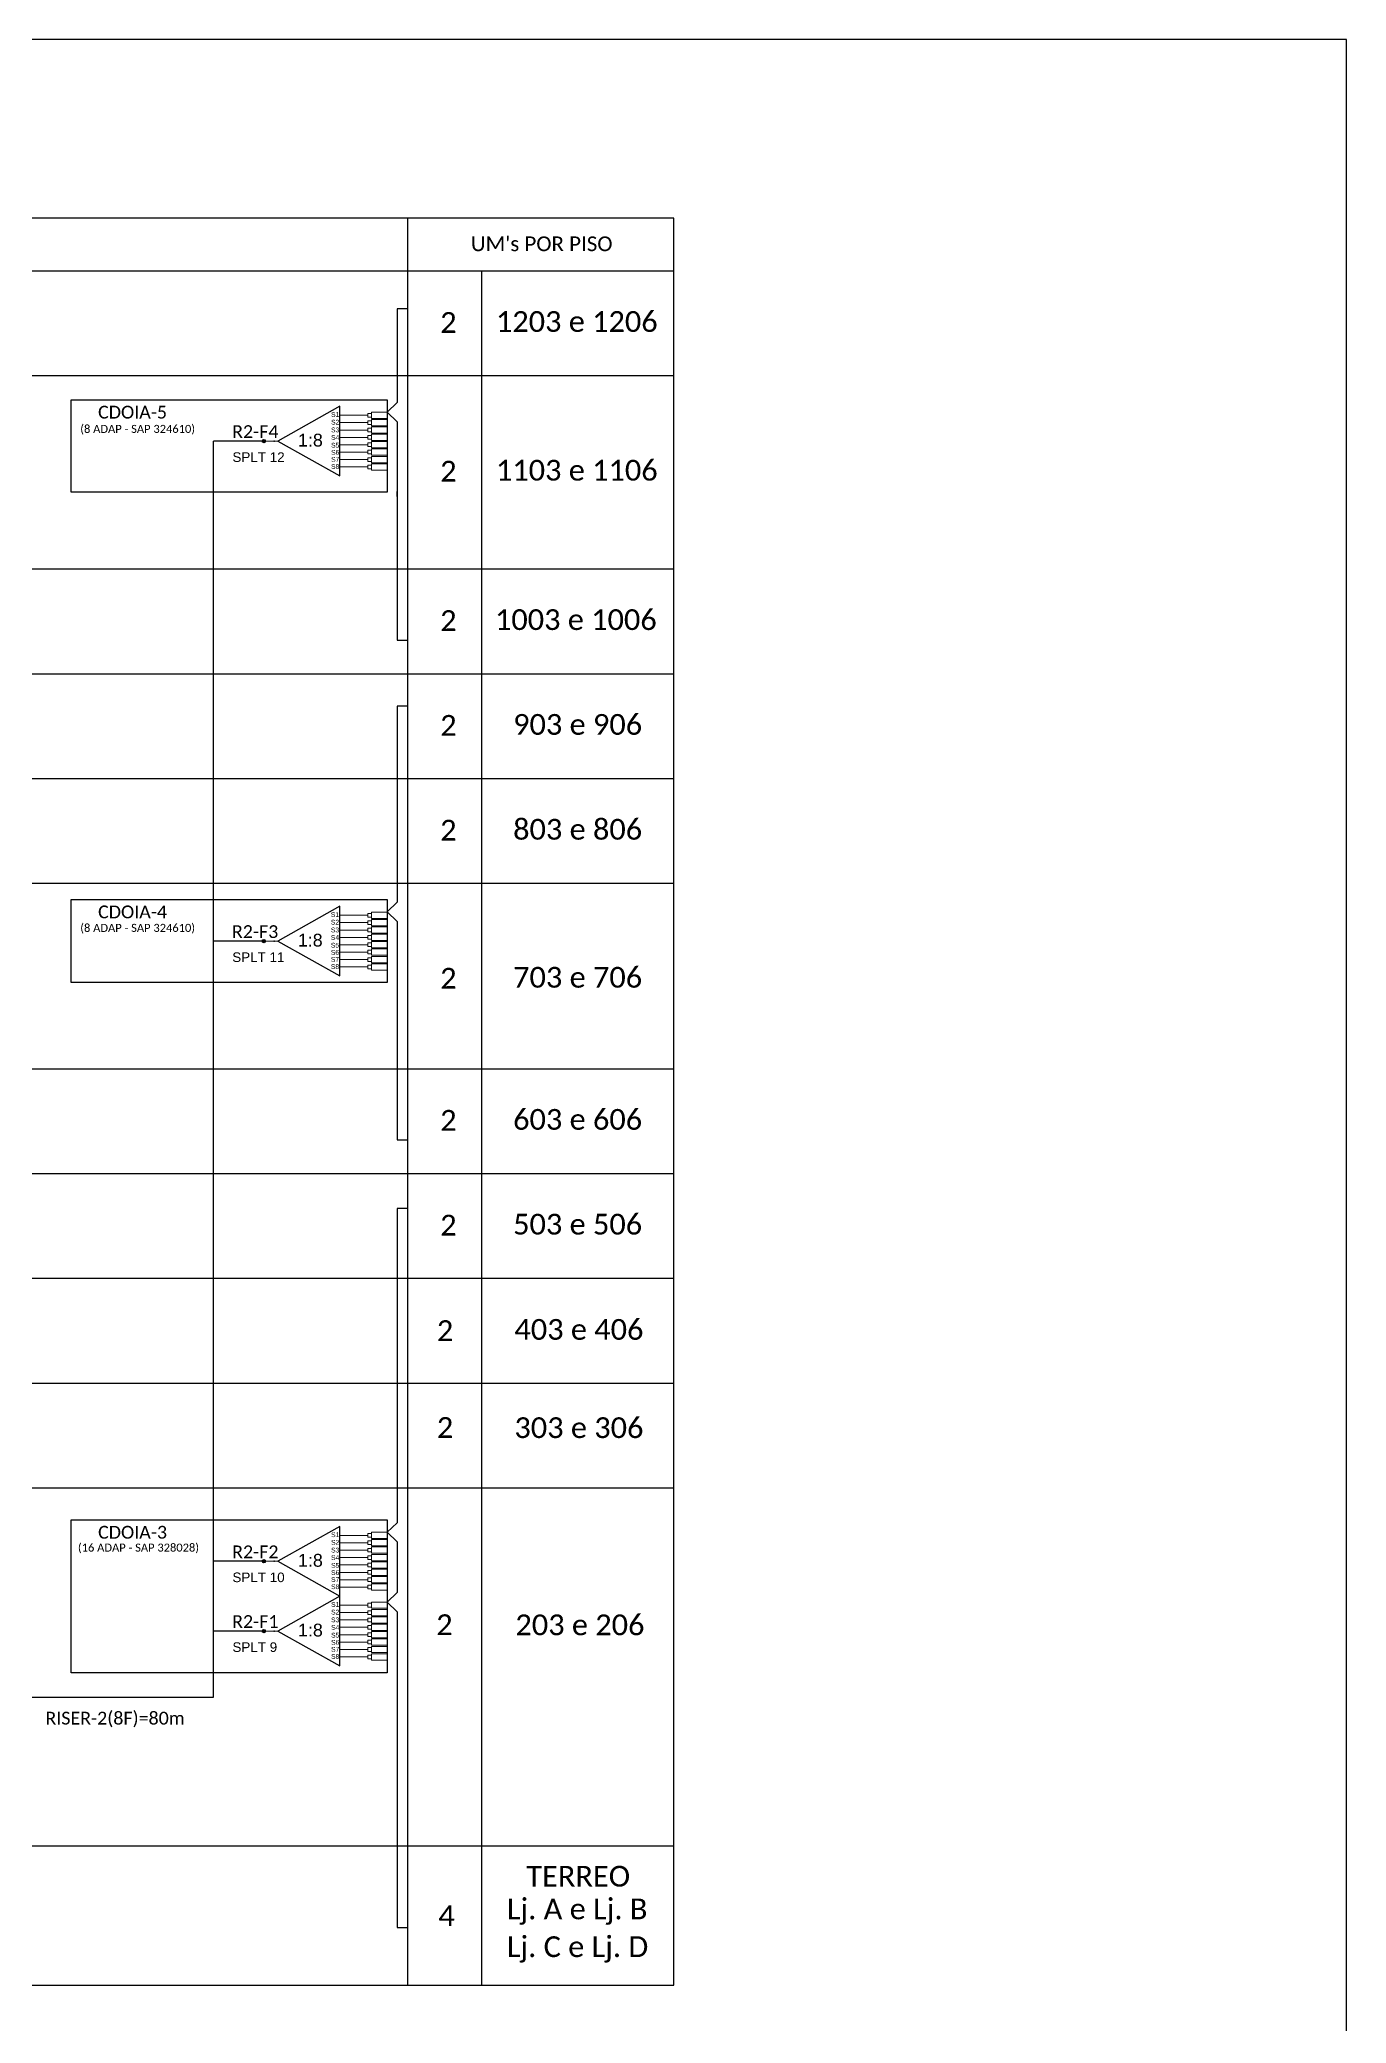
# Model space of a CAD drawing. Extents: x -4 to 837, y 1 to 595.
# Drawn here: x 633 to 837.2, y 285.4 to 595.3 of the extents above; entities that cross this region are included whole.
import ezdxf
from ezdxf.enums import TextEntityAlignment as Align

# ---------------------------------------------------------------- set-up
doc = ezdxf.new("R2010")
doc.units = 0
doc.styles.add('ARIAL', font='arial.ttf')
doc.styles.add('WMF-Calibri0', font='calibri.ttf')

# ---------------------------------------------------------------- blocks, each defined once
blk = doc.blocks.new('SPLT_1-8_SC-APC')
at = {"color": 1}
blk.add_lwpolyline([(-7.37, -2.1), (-17.04, -7.55), (-7.37, -13), (-7.37, -2.1)], dxfattribs=at)
at = {"color": 3, "lineweight": 0}
for points in [[(-2.41, -3.02), (-2.41, -4)], [(-2.41, -3.02), (0, -3.02)], [(-2.99, -3.51), (-7.37, -3.51)], [(-7.37, -4.66), (-2.99, -4.66)], [(-7.37, -5.82), (-2.99, -5.82)], [(-2.41, -4), (0, -4)], [(-2.41, -4.17), (-2.41, -5.16)], [(-2.41, -4.17), (0, -4.17)], [(-2.41, -5.16), (0, -5.16)], [(-2.41, -5.32), (-2.41, -6.31)], [(-2.41, -5.32), (0, -5.32)], [(-7.37, -6.97), (-2.99, -6.97)], [(-7.37, -8.12), (-2.99, -8.12)], [(-7.37, -9.28), (-2.99, -9.28)], [(-2.41, -6.31), (0, -6.31)], [(-2.41, -6.48), (-2.41, -7.46)], [(-2.41, -6.48), (0, -6.48)], [(-2.41, -7.46), (0, -7.46)], [(-2.41, -7.63), (-2.41, -8.62)], [(-2.41, -7.63), (0, -7.63)], [(-2.41, -8.62), (0, -8.62)], [(-2.41, -8.78), (-2.41, -9.77)], [(-2.41, -8.78), (0, -8.78)], [(-7.37, -10.43), (-2.99, -10.43)], [(-7.37, -11.58), (-2.99, -11.58)], [(-2.41, -9.77), (0, -9.77)], [(-2.41, -9.94), (-2.41, -10.92)], [(-2.41, -9.94), (0, -9.94)], [(-2.41, -10.92), (0, -10.92)], [(-2.41, -11.09), (-2.41, -12.08)], [(-2.41, -11.09), (0, -11.09)], [(-2.41, -12.08), (0, -12.08)]]:
    blk.add_lwpolyline(points, dxfattribs=at)
for points in [[(-2.99, -3.22), (-2.41, -3.22), (-2.41, -3.8), (-2.99, -3.8)], [(-2.99, -4.38), (-2.41, -4.38), (-2.41, -4.95), (-2.99, -4.95)], [(-2.99, -5.53), (-2.41, -5.53), (-2.41, -6.1), (-2.99, -6.1)], [(-2.99, -6.68), (-2.41, -6.68), (-2.41, -7.26), (-2.99, -7.26)], [(-2.99, -7.84), (-2.41, -7.84), (-2.41, -8.41), (-2.99, -8.41)], [(-2.99, -8.99), (-2.41, -8.99), (-2.41, -9.56), (-2.99, -9.56)], [(-2.99, -10.14), (-2.41, -10.14), (-2.41, -10.72), (-2.99, -10.72)], [(-2.99, -11.3), (-2.41, -11.3), (-2.41, -11.87), (-2.99, -11.87)]]:
    blk.add_lwpolyline(points, close=True, dxfattribs=at)
at = {"color": 1, "lineweight": 0}
blk.add_lwpolyline([(-17.04, -7.55), (-19.26, -7.55)], dxfattribs=at)
at = {"color": 1, "style": 'ARIAL'}
for s, height, p in [('S1', 0.75, (-8.74, -3.78)), ('S2', 0.75, (-8.74, -4.97)), ('S3', 0.75, (-8.74, -6.18)), ('1:8', 2, (-13.91, -8.4)), ('S4', 0.75, (-8.74, -7.36)), ('S5', 0.75, (-8.74, -8.57)), ('S6', 0.75, (-8.74, -9.69)), ('S7', 0.75, (-8.74, -10.78)), ('S8', 0.75, (-8.74, -11.9))]:
    blk.add_text(s, height=height, dxfattribs=at).set_placement(p)
blk = doc.blocks.new('SPLITTER_')
blk.add_point((0, 0))
at = {"style": 'ARIAL', "flags": 4}
blk.add_attdef('SPLT', (0, -3.26), '', height=1.5, dxfattribs=at)

msp = doc.modelspace()

# ---------------------------------------------------------------- hatches: boundary and pattern name
h = msp.add_hatch(color=3)
h.dxf.hatch_style = 1
edge = h.paths.add_edge_path()
edge.add_arc((668.07, 532.56), 0.256, 0, 360)
h = msp.add_hatch(color=3)
h.dxf.hatch_style = 1
edge = h.paths.add_edge_path()
edge.add_arc((668.04, 454.44), 0.256, 0, 360)
h = msp.add_hatch(color=3)
h.dxf.hatch_style = 1
edge = h.paths.add_edge_path()
edge.add_arc((668.07, 357.56), 0.256, 0, 360)
h = msp.add_hatch(color=3)
h.dxf.hatch_style = 1
edge = h.paths.add_edge_path()
edge.add_arc((668.07, 346.66), 0.256, 0, 360)

# ---------------------------------------------------------------- linework, layer by layer
for p, q in [((837.17, 595.26), (-3.83, 595.26)), ((837.17, 1.26), (837.17, 595.26)), ((732.11, 291.32), (732.11, 567.38))]:
    msp.add_line(p, q)
at = {"color": 0}
for points in [[(732.11, 567.38), (462.32, 567.38)], [(462.32, 559.15), (732.11, 559.15)]]:
    msp.add_lwpolyline(points, dxfattribs=at)
for points in [[(690.52, 567.38), (690.52, 291.32)], [(702.09, 291.32), (702.09, 559.15)], [(462.32, 542.78), (732.11, 542.78)], [(462.32, 512.58), (732.11, 512.58)], [(462.32, 496.21), (732.11, 496.21)], [(462.32, 479.84), (732.11, 479.84)], [(462.32, 463.47), (732.11, 463.47)], [(462.32, 434.51), (732.11, 434.51)], [(462.32, 418.14), (732.11, 418.14)], [(462.32, 401.77), (732.11, 401.77)], [(462.32, 385.4), (732.11, 385.4)], [(462.32, 385.4), (732.11, 385.4)], [(462.32, 369.03), (732.11, 369.03)], [(462.32, 369.03), (732.11, 369.03)], [(462.32, 313.12), (732.11, 313.12)], [(462.32, 291.32), (732.11, 291.32)]]:
    msp.add_lwpolyline(points)
at = {"color": 3}
for points in [[(690.53, 553.22), (688.87, 553.22), (688.87, 538.58), (687.3, 537.07), (688.87, 535.56), (688.87, 527.68), (688.87, 523.89), (688.87, 524.66), (688.86, 501.47), (690.52, 501.47)], [(690.53, 491.14), (688.87, 491.14), (688.87, 460.51), (687.3, 459), (688.87, 457.49), (688.87, 449.61), (688.87, 446.59), (688.87, 446.59), (688.86, 423.4), (690.52, 423.4)], [(690.53, 412.69), (688.87, 412.69), (688.87, 363.59), (687.3, 362.09), (688.87, 360.58), (688.87, 352.7), (687.3, 351.19), (688.87, 349.68), (688.86, 300.35), (690.52, 300.34)]]:
    msp.add_lwpolyline(points, dxfattribs=at)
at = {"color": 1}
for points in [[(637.93, 539), (687.33, 539), (687.33, 524.55), (637.93, 524.55)], [(637.93, 460.92), (687.33, 460.92), (687.33, 447.97), (637.93, 447.97)], [(637.93, 364.01), (687.33, 364.01), (687.33, 340.12), (637.93, 340.12)]]:
    msp.add_lwpolyline(points, close=True, dxfattribs=at)
at = {"color": 6}
for points in [[(618.61, 333.62), (618.61, 336.34), (660.2, 336.34), (660.2, 532.54)], [(668.04, 532.56), (660.2, 532.56)], [(668.01, 454.44), (660.17, 454.44)], [(668.04, 357.56), (660.2, 357.56)], [(668.04, 346.66), (660.2, 346.66)]]:
    msp.add_lwpolyline(points, dxfattribs=at)
at = {"color": 3}
for centre in [(668.07, 532.56), (668.04, 454.44), (668.07, 357.56), (668.07, 346.66)]:
    msp.add_circle(centre, 0.256, dxfattribs=at)

# ---------------------------------------------------------------- block references
for p in [(687.3, 540.1), (687.27, 461.99), (687.3, 365.11), (687.3, 354.21)]:
    msp.add_blockref('SPLT_1-8_SC-APC', p, dxfattribs=at)
ref = msp.add_blockref('SPLITTER_', (669.68, 532.56), dxfattribs=dict(xscale=-1))
ref.add_attrib('SPLT', 'SPLT 12', (663.15, 529.3), dxfattribs={"height": 1.5, "style": 'ARIAL'})
ref = msp.add_blockref('SPLITTER_', (669.65, 454.44), dxfattribs=dict(xscale=-1))
ref.add_attrib('SPLT', 'SPLT 11', (663.12, 451.18), dxfattribs={"height": 1.5, "style": 'ARIAL'})
ref = msp.add_blockref('SPLITTER_', (669.68, 357.56), dxfattribs=dict(xscale=-1))
ref.add_attrib('SPLT', 'SPLT 10', (663.15, 354.3), dxfattribs={"height": 1.5, "style": 'ARIAL'})
ref = msp.add_blockref('SPLITTER_', (669.68, 346.66), dxfattribs=dict(xscale=-1))
ref.add_attrib('SPLT', 'SPLT 9', (663.15, 343.4), dxfattribs={"height": 1.5, "style": 'ARIAL'})

# ---------------------------------------------------------------- texts
at = {"color": 0, "style": 'WMF-Calibri0'}
msp.add_text("UM's POR PISO", height=2.3, dxfattribs=at).set_placement((700.4, 562.22))
at = {"color": 7, "style": 'WMF-Calibri0'}
for s, p in [('1203 e 1206', (704.31, 549.61)), ('1103 e 1106', (704.31, 526.38)), ('1003 e 1006', (704.16, 503.04)), ('903 e 906', (707, 486.67)), ('803 e 806', (707, 470.29)), ('703 e 706', (707, 447.17)), ('603 e 606', (707, 424.97)), ('503 e 506', (707, 408.6)), ('403 e 406', (707.2, 392.16)), ('303 e 306', (707.2, 376.81)), ('203 e 206', (707.36, 346.01)), ('TERREO', (709.06, 306.74)), ('Lj. A e Lj. B', (706.02, 301.63)), ('Lj. C e Lj. D', (706.02, 295.73))]:
    msp.add_text(s, height=3.24, dxfattribs=at).set_placement(p)
at = {"color": 1, "style": 'WMF-Calibri0'}
for s, p in [('CDOIA-5', (642.16, 536.07)), ('CDOIA-4', (642.16, 458)), ('CDOIA-3', (642.16, 361.09))]:
    msp.add_text(s, height=2, dxfattribs=at).set_placement(p)
for s, p in [('(8 ADAP - SAP 324610)', (648.34, 533.83)), ('(8 ADAP - SAP 324610)', (648.34, 455.88)), ('(16 ADAP - SAP 328028)', (648.47, 359.07))]:
    msp.add_text(s, height=1.25, dxfattribs=at).set_placement(p, align=Align.CENTER)
at = {"color": 6, "style": 'WMF-Calibri0'}
for s, p in [('R2-F4', (663.1, 533.03)), ('R2-F3', (663.07, 454.92)), ('R2-F2', (663.1, 358.03)), ('R2-F1', (663.1, 347.14)), ('RISER-2(8F)=80m', (633.93, 332.05))]:
    msp.add_text(s, height=2, dxfattribs=at).set_placement(p)
at = {"color": 7, "style": 'WMF-Calibri0', "flags": 4}
for tag, p in [('2', (696.89, 551.08)), ('2', (696.89, 527.85)), ('2', (696.89, 504.51)), ('2', (696.89, 488.14)), ('2', (696.89, 471.77)), ('2', (696.89, 448.64)), ('2', (696.89, 426.44)), ('2', (696.89, 410.07)), ('2', (696.37, 393.59)), ('2', (696.37, 378.46)), ('2', (696.27, 347.65)), ('4', (696.6, 302.18))]:
    msp.add_attdef(tag, text='XX', height=3.24, dxfattribs=at).set_placement(p, align=Align.MIDDLE_CENTER)

doc.saveas('drawing.dxf')
